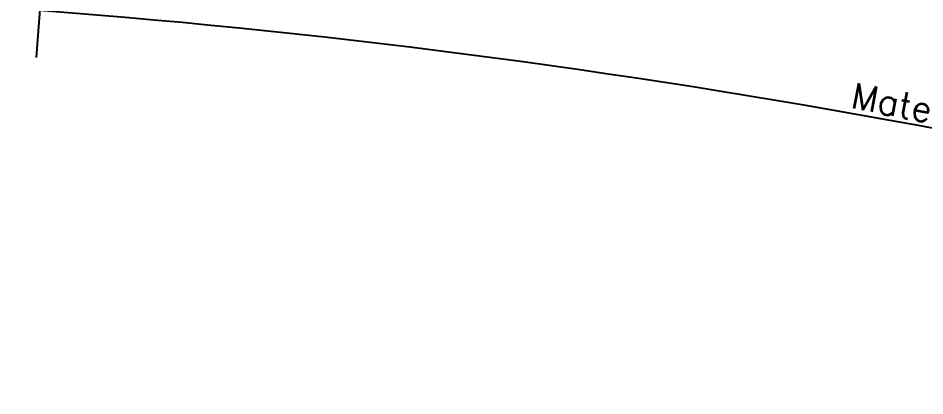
# Model space of a CAD drawing. Header units: millimetres. Extents: x 2958 to 3256, y 1036 to 1150.
# Drawn here: x 3138.35 to 3176.78, y 1043.06 to 1059.08 of the extents above; entities that cross this region are included whole.
import ezdxf

# ---------------------------------------------------------------- set-up
doc = ezdxf.new("R2010")
doc.units = ezdxf.units.MM
doc.layers.add('USO1', color=2, linetype='Continuous')
doc.styles.add('1', font='romans.shx')
doc.dimstyles.new('1-600', dxfattribs={"dimtxt": 1.1, "dimasz": 2.5, "dimexe": 2, "dimexo": 4, "dimgap": 0.2, "dimtad": 1, "dimdec": 0, "dimzin": 4, "dimdsep": 46, "dimlunit": 6, "dimtxsty": '1', "dimblk1": 'NONE', "dimblk2": 'NONE', "dimsah": 1, "dimcen": 0, "dimclrd": 2, "dimclre": 2, "dimclrt": 2, "dimadec": 0, "dimazin": 0, "dimtfac": 1, "dimtdec": 0, "dimtmove": 2, "dimatfit": 3, "dimldrblk": 'NONE', "dimfxl": 1, "dimtolj": 1, "dimtzin": 0, "dimarcsym": 0})

# ---------------------------------------------------------------- blocks, each defined once
blk = doc.blocks.new('*D90')
at = {"layer": 'DEFPOINTS', "color": 0, "transparency": 16777216}
for p in [(3139.88, 1067.386), (3139.765, 1065.89), (3036.797, 1060.353), (3105.505, 1060.368), (3037.114, 1058.887)]:
    blk.add_point(p, dxfattribs=at)
at = {"layer": 'USO1', "color": 2, "lineweight": -2, "transparency": 16777216}
for p, q in [((3139.459, 1061.902), (3139.114, 1057.415)), ((3037.959, 1054.977), (3038.91, 1050.579))]:
    blk.add_line(p, q, dxfattribs=at)
blk.add_arc((3112.461, 710.251), 350.185, 85.60976, 102.19512, dxfattribs=at)
at = {"layer": 'USO1', "color": 2, "transparency": 16777216, "insert": (3088.577, 1060.373), "char_height": 1.1, "attachment_point": 5, "rotation": 3.9024, "style": '1'}
blk.add_mtext('\\A1;Geociências', dxfattribs=at)
blk = doc.blocks.new('_NONE')
at = {"color": 0, "linetype": 'ByBlock'}
blk.add_circle((0, 0), 0.25, dxfattribs=at)
blk = doc.blocks.new('*D97')
at = {"layer": 'DEFPOINTS', "color": 0, "transparency": 16777216}
for p in [(3139.882, 1067.386), (3139.766, 1065.89), (3217.679, 1052.622), (3190.353, 1051.654), (3217.238, 1051.188)]:
    blk.add_point(p, dxfattribs=at)
at = {"layer": 'USO1', "color": 2, "lineweight": -2, "transparency": 16777216}
for p, q in [((3139.459, 1061.902), (3139.114, 1057.415)), ((3216.063, 1047.364), (3214.741, 1043.063))]:
    blk.add_line(p, q, dxfattribs=at)
blk.add_arc((3112.356, 709.986), 350.458, 72.913, 85.59592, dxfattribs=at)
at = {"layer": 'USO1', "color": 2, "transparency": 16777216, "insert": (3177.837, 1055.035), "char_height": 1.1, "attachment_point": 5, "rotation": 349.2545, "style": '1'}
blk.add_mtext('\\A1;Matemática', dxfattribs=at)

msp = doc.modelspace()

# ---------------------------------------------------------------- dimensions: what is measured, and where the dimension line sits
at = {"layer": 'USO1'}
for base, line1, line2, text, picture, middle in [((3105.505, 1060.368), ((3037.114, 1058.887), (3036.797, 1060.353)), ((3139.88, 1067.386), (3139.765, 1065.89)), 'Geociências', '*D90', (3088.577, 1060.373)), ((3190.353, 1051.654), ((3217.238, 1051.188), (3217.679, 1052.622)), ((3139.882, 1067.386), (3139.766, 1065.89)), 'Matemática', '*D97', (3177.837, 1055.035))]:
    dim = msp.add_angular_dim_2l(base=base, line1=line1, line2=line2, text=text, dimstyle='1-600', override={"dimazin": 1}, dxfattribs=at)
    dim.commit()
    dim.dimension.update_dxf_attribs({"geometry": picture, "text_midpoint": middle})

doc.saveas('drawing.dxf')
